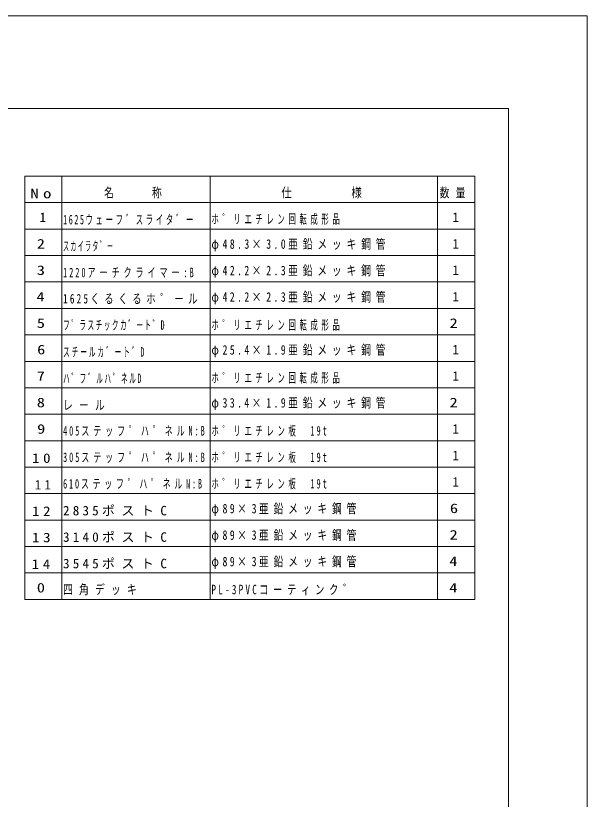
# Model space of a CAD drawing. Units: millimetres on the paper. Extents: x 0 to 420, y -594 to 297.
# Drawn here: x 296.7 to 420, y 128 to 297 of the extents above; entities that cross this region are included whole.
import ezdxf
from ezdxf.enums import TextEntityAlignment as Align

# ---------------------------------------------------------------- set-up
doc = ezdxf.new("R2010")
doc.units = ezdxf.units.MM
for name, color, linetype, lineweight in [('0_2', 7, 'Continuous', 13), ('2D', 7, 'Continuous', 13), ('FMT', 7, 'Continuous', 13)]:
    doc.layers.add(name, color=color, linetype=linetype, lineweight=lineweight)
doc.styles.add('ＭＳ ゴシック', font='')
doc.styles.get('ＭＳ ゴシック').set_extended_font_data('MS Gothic')

msp = doc.modelspace()

# ---------------------------------------------------------------- linework, layer by layer
at = {"layer": '0_2'}
msp.add_lwpolyline([(0, 297), (420, 297), (420, 0), (0, 0)], close=True, dxfattribs=at)
at = {"layer": '2D'}
for p, q in [((298.695, 171.083), (298.695, 262.39)), ((298.695, 262.39), (395.707, 262.39)), ((306.695, 262.39), (306.695, 256.683)), ((338.695, 262.39), (338.695, 256.683)), ((387.707, 262.39), (387.707, 256.683)), ((395.707, 262.39), (395.707, 171.083)), ((298.695, 256.683), (395.707, 256.683)), ((306.695, 256.683), (306.695, 250.977)), ((338.695, 256.683), (338.695, 250.977)), ((387.707, 256.683), (387.707, 250.977)), ((298.695, 250.977), (395.707, 250.977)), ((306.695, 250.977), (306.695, 245.27)), ((338.695, 250.977), (338.695, 245.27)), ((387.707, 250.977), (387.707, 245.27)), ((298.695, 245.27), (395.707, 245.27)), ((306.695, 245.27), (306.695, 239.563)), ((338.695, 245.27), (338.695, 239.563)), ((387.707, 245.27), (387.707, 239.563)), ((298.695, 239.563), (395.707, 239.563)), ((306.695, 239.563), (306.695, 233.857)), ((338.695, 239.563), (338.695, 233.857)), ((387.707, 239.563), (387.707, 233.857)), ((298.695, 233.857), (395.707, 233.857)), ((306.695, 233.857), (306.695, 228.15)), ((338.695, 233.857), (338.695, 228.15)), ((387.707, 233.857), (387.707, 228.15)), ((298.695, 228.15), (395.707, 228.15)), ((306.695, 228.15), (306.695, 222.443)), ((338.695, 228.15), (338.695, 222.443)), ((387.707, 228.15), (387.707, 222.443)), ((298.695, 222.443), (395.707, 222.443)), ((306.695, 222.443), (306.695, 216.737)), ((338.695, 222.443), (338.695, 216.737)), ((387.707, 222.443), (387.707, 216.737)), ((298.695, 216.737), (395.707, 216.737)), ((306.695, 216.737), (306.695, 211.03)), ((338.695, 216.737), (338.695, 211.03)), ((387.707, 216.737), (387.707, 211.03)), ((298.695, 211.03), (395.707, 211.03)), ((306.695, 211.03), (306.695, 205.323)), ((338.695, 211.03), (338.695, 205.323)), ((387.707, 211.03), (387.707, 205.323)), ((298.695, 205.323), (395.707, 205.323)), ((306.695, 205.323), (306.695, 199.617)), ((338.695, 205.323), (338.695, 199.617)), ((387.707, 205.323), (387.707, 199.617)), ((298.695, 199.617), (395.707, 199.617)), ((306.695, 199.617), (306.695, 193.91)), ((338.695, 199.617), (338.695, 193.91)), ((387.707, 199.617), (387.707, 193.91)), ((298.695, 193.91), (395.707, 193.91)), ((306.695, 193.91), (306.695, 188.203)), ((338.695, 193.91), (338.695, 188.203)), ((387.707, 193.91), (387.707, 188.203)), ((298.695, 188.203), (395.707, 188.203)), ((306.695, 188.203), (306.695, 182.497)), ((338.695, 188.203), (338.695, 182.497)), ((387.707, 188.203), (387.707, 182.497)), ((298.695, 182.497), (395.707, 182.497)), ((306.695, 182.497), (306.695, 176.79)), ((338.695, 182.497), (338.695, 176.79)), ((387.707, 182.497), (387.707, 176.79)), ((298.695, 176.79), (395.707, 176.79)), ((306.695, 176.79), (306.695, 171.083)), ((338.695, 176.79), (338.695, 171.083)), ((387.707, 176.79), (387.707, 171.083)), ((395.707, 171.083), (298.695, 171.083))]:
    msp.add_line(p, q, dxfattribs=at)
at = {"layer": 'FMT'}
for p, q in [((28, 277), (403, 277)), ((403, 277), (403, 20))]:
    msp.add_line(p, q, dxfattribs=at)

# ---------------------------------------------------------------- texts
at = {"layer": '2D', "style": 'ＭＳ ゴシック'}
for p in [(301.895, 251.87), (390.907, 251.87), (390.907, 246.163), (390.907, 240.457), (390.907, 234.75), (390.907, 223.337), (390.907, 217.63), (390.907, 206.217), (390.907, 200.51), (390.907, 194.803)]:
    msp.add_text('1', height=2.053, dxfattribs=at).set_placement(p, align=Align.BOTTOM_LEFT)
at = {"layer": '2D', "style": 'ＭＳ ゴシック', "width": 1.25}
for s, p in [('2', (301.295, 246.163)), ('3', (301.295, 240.457)), ('4', (301.229, 234.75)), ('5', (301.295, 229.043)), ('2', (390.307, 229.043)), ('6', (301.362, 223.337)), ('7', (301.295, 217.63)), ('8', (301.295, 211.923)), ('2', (390.307, 211.923)), ('9', (301.362, 206.217)), ('6', (390.374, 189.097)), ('2', (390.307, 183.39)), ('4', (390.24, 177.683)), ('0', (301.295, 171.977)), ('4', (390.24, 171.977))]:
    msp.add_text(s, height=2.053, dxfattribs=at).set_placement(p, align=Align.BOTTOM_LEFT)
at = {"layer": '2D', "char_height": 2.053, "attachment_point": 7, "style": 'ＭＳ ゴシック'}
for s, insert in [('\\T1.5;\\W1.3;No', (299.895, 257.577)), ('\\T1.64;\\W0.75;名\u3000\u3000称', (315.789, 257.577)), ('\\T1.5;\\W0.8;仕\u3000\\~\\~\\~\\~\\~様', (354.028, 257.577)), ('\\T1.64;\\W0.75;数量', (388.16, 257.577)), ('\\T1.37;\\W0.55;1625ウェーフ゛スライタ゛ー', (306.949, 251.87)), ('\\T1.5;\\W0.55;ホ゜リエチレン回転成形品', (338.949, 251.87)), ('\\T1.22;\\W0.45;スカイラタ゛ー', (306.949, 246.163)), ('\\T1.5;\\W0.75;φ48.3×3.0亜鉛メッキ鋼管', (338.949, 246.163)), ('\\T1.5;\\W0.6;1220アーチクライマー:B', (306.949, 240.457)), ('\\T1.5;\\W0.75;φ42.2×2.3亜鉛メッキ鋼管', (338.949, 240.457)), ('\\T1.5;\\W0.7;1625くるくるホ゜ール', (306.949, 234.75)), ('\\T1.5;\\W0.75;φ42.2×2.3亜鉛メッキ鋼管', (338.949, 234.75)), ('\\T1.22;\\W0.5;フ゜ラスチックカ゛ート゛D', (306.949, 229.043)), ('\\T1.5;\\W0.55;ホ゜リエチレン回転成形品', (338.949, 229.043)), ('\\T1.29;\\W0.5;スチールカ゛ート゛D', (306.949, 223.337)), ('\\T1.5;\\W0.75;φ25.4×1.9亜鉛メッキ鋼管', (338.949, 223.337)), ('\\T1.24;\\W0.5;ハ゛フ゛ルハ゜ネルD', (306.949, 217.63)), ('\\T1.5;\\W0.55;ホ゜リエチレン回転成形品', (338.949, 217.63)), ('\\T1.5;\\W0.75;φ33.4×1.9亜鉛メッキ鋼管', (338.949, 211.923)), ('\\T1.64;\\W0.75;レール', (306.949, 211.923)), ('\\T1.49;\\W0.6;405ステッフ゜ハ゜ネルN:B', (306.949, 206.217)), ('\\T1.5;\\W0.55;ホ゜リエチレン板\u300019t', (338.949, 206.217)), ('\\T1.49;\\W0.6;305ステッフ゜ハ゜ネルN:B', (306.949, 200.51)), ('\\T1.5;\\W0.55;ホ゜リエチレン板\u300019t', (338.949, 200.51)), ('\\T1.5;\\W1.15;10', (300.229, 200.51)), ('\\T1.5;11', (300.829, 194.803)), ('\\T1.46;\\W0.6;610ステッフ゜ハ゜ネルN:B', (306.949, 194.803)), ('\\T1.5;\\W0.55;ホ゜リエチレン板\u300019t', (338.949, 194.803)), ('\\T1.5;\\W1.15;12', (300.229, 189.097)), ('\\T1.5;2835ポストC', (306.949, 189.097)), ('\\T1.5;\\W0.75;φ89×3亜鉛メッキ鋼管', (338.949, 189.097)), ('\\T1.5;\\W0.75;φ89×3亜鉛メッキ鋼管', (338.949, 183.39)), ('\\T1.5;\\W1.15;13', (300.229, 183.39)), ('\\T1.5;3140ポストC', (306.949, 183.39)), ('\\T1.5;\\W1.15;14', (300.162, 177.683)), ('\\T1.5;3545ポストC', (306.949, 177.683)), ('\\T1.5;\\W0.75;φ89×3亜鉛メッキ鋼管', (338.949, 177.683)), ('\\T1.64;\\W0.75;四角デッキ', (306.949, 171.977)), ('\\T1.5;\\W0.7;PL-3PVCコーティンク゛', (338.949, 171.977))]:
    msp.add_mtext(s, dxfattribs=dict(at, insert=insert))

doc.saveas('drawing.dxf')
